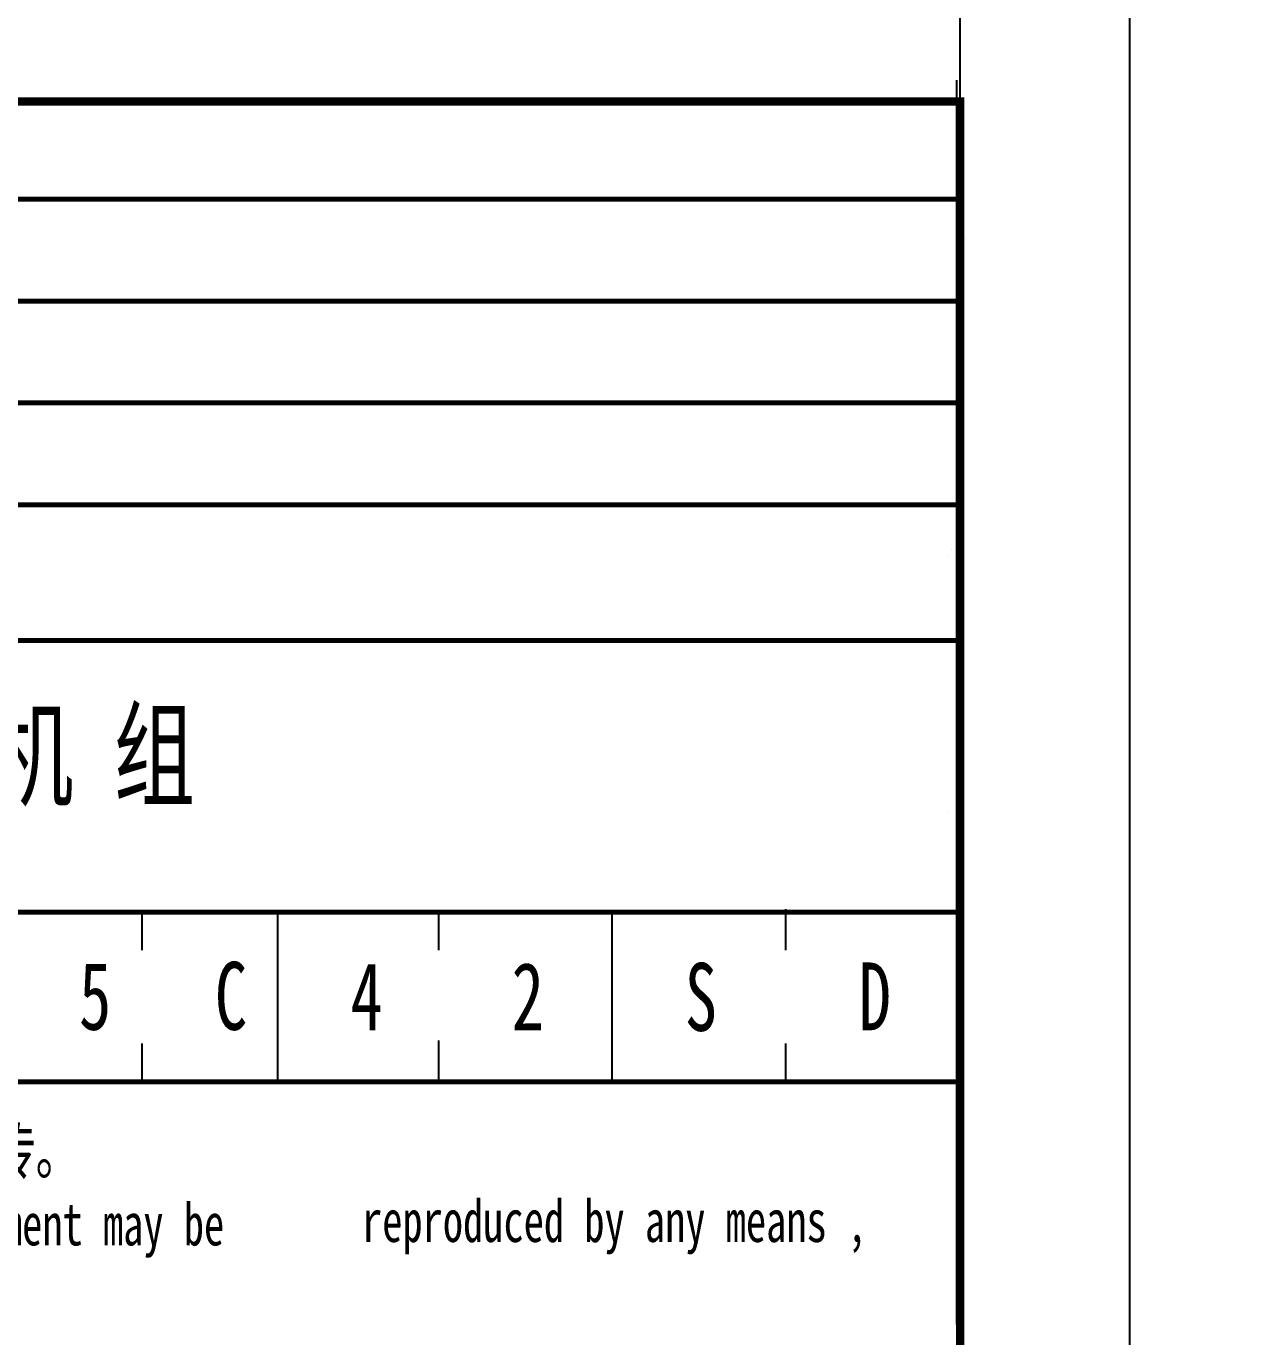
# Model space of a CAD drawing. Header units: inches. Extents: x 4934 to 41160, y 25320 to 57123.
# Drawn here: x 22683 to 26297, y 30858 to 34718 of the extents above; entities that cross this region are included whole.
import ezdxf

# ---------------------------------------------------------------- set-up
doc = ezdxf.new("R2010")
doc.units = ezdxf.units.IN
doc.header["$MEASUREMENT"] = 0
doc.layers.add('1', color=7, linetype='Continuous')
doc.layers.add('GT_1', color=7, linetype='Continuous')
doc.styles.get("Standard").update_dxf_attribs({"font": 'txt', "bigfont": 'gbcbig.shx'})
doc.styles.add('宋体', font='', dxfattribs={"width": 0.7})
doc.styles.get('宋体').set_extended_font_data('SimSun')
doc.dimstyles.new('Standard-yuanban', dxfattribs={"dimtxt": 800, "dimasz": 0.18, "dimexe": 0.18, "dimexo": 0.0625, "dimgap": 0.09, "dimtad": 0, "dimtih": 1, "dimtoh": 1, "dimdec": 4, "dimlfac": 0.02, "dimzin": 0, "dimdsep": 46, "dimtxsty": 'Standard', "dimcen": 0.09, "dimadec": 0, "dimazin": 0, "dimtfac": 1, "dimtdec": 4, "dimtofl": 0, "dimtmove": 0, "dimatfit": 3, "dimfxl": 1, "dimtolj": 1, "dimtzin": 0, "dimarcsym": 0})

# ---------------------------------------------------------------- blocks, each defined once
blk = doc.blocks.new('图签')
at = {"layer": '1'}
for p, q in [((-0.198, 59.709), (-0.198, 133.013)), ((0, 60.055), (0, 131.762)), ((-0.723, 105.013), (-0.723, 105.013)), ((-0.723, 105.013), (-0.723, 105.013)), ((-0.723, 105.013), (-0.723, 105.013)), ((-0.723, 105.013), (-0.723, 105.013)), ((-0.526, 105.359), (-0.526, 105.359)), ((-0.526, 105.359), (-0.526, 105.359)), ((-0.526, 105.359), (-0.526, 105.359)), ((-0.526, 105.359), (-0.526, 105.359)), ((-10.259, 81.763), (-10.259, 84.172)), ((-48.198, 81.763), (-48.198, 84)), ((-40.198, 74), (-40.198, 84)), ((-30.708, 81.753), (-30.708, 84)), ((-20.506, 73.94), (-20.506, 83.94)), ((-48.198, 74), (-48.198, 76.266)), ((-30.708, 74.093), (-30.708, 76.438)), ((-10.259, 74), (-10.259, 76.266)), ((-0.198, 74), (-180.198, 74))]:
    blk.add_line(p, q, dxfattribs=at)
at = {"layer": '1', "color": 7}
for p, q in [((0.338, 123.67), (0.338, 123.67)), ((0.338, 123.67), (0.338, 123.67)), ((0.338, 123.67), (0.338, 123.67)), ((0.338, 123.67), (0.338, 123.67)), ((-0.693, 89.896), (-0.693, 89.896)), ((-0.693, 89.896), (-0.693, 89.896)), ((-0.693, 89.896), (-0.693, 89.896)), ((-0.693, 89.896), (-0.693, 89.896))]:
    blk.add_line(p, q, dxfattribs=at)
at = {"layer": '1', "color": 7, "const_width": 0.5}
blk.add_lwpolyline([(-180, 0), (0, 0), (0, 131.762), (-180, 131.762)], close=True, dxfattribs=at)
at = {"layer": '1', "color": 7, "const_width": 0.3}
for points in [[(-180.198, 126), (-0.198, 126)], [(-180.198, 120), (-0.198, 120)], [(-180.198, 114), (-0.198, 114)], [(-180.198, 108), (-0.198, 108)], [(-180.198, 100), (-0.198, 100)], [(-180.198, 84), (-0.198, 84)], [(-180.198, 74), (-0.198, 74)], [(-180, 74), (0, 74)]]:
    blk.add_lwpolyline(points, dxfattribs=at)
at = {"linetype": 'Continuous', "attachment_point": 5, "style": '宋体'}
for s, width, heights, insert, char_height in [('浙 江 金 七 门 核 电 厂 1、2 号 机 组', 163.69906, [-6.648], (-89.207, 92.989), 5), ('C', 5.7748, [-4], (-42.962, 79.033), 4), ('5', 5.7748, [-4], (-50.962, 79.033), 4), ('4', 5.7748, [-4], (-34.962, 79.033), 4), ('2', 5.7748, [-4], (-25.472, 79.033), 4), ('S', 5.7748, [-4], (-15.27, 78.973), 4), ('D', 5.7748, [-4], (-5.024, 79.033), 4)]:
    blk.add_mtext_dynamic_manual_height_columns(s, width=width, gutter_width=1, heights=heights, dxfattribs=dict(at, insert=insert, char_height=char_height))
at = {"layer": '1', "color": 7, "ltscale": 0.8, "style": '宋体', "width": 0.7}
for s, height, p in [('本文件产权属中国核电工程有限公司（CNPE）所有，未经书面许可，不得以任何方式复制、传播、发表和外传。', 2.7, (-178.198, 68.56)), ('reproduced by any means , ', 2.5, (-35.239, 64.565)), ('This document is the property of China Nuclear Power Engineering CO.,LTD (CNPE) , no part of this document may be', 2.5, (-177.884, 64.365))]:
    blk.add_text(s, height=height, dxfattribs=at).set_placement(p)
blk = doc.blocks.new('*U5')
blk.add_blockref('图签', (0, 0))
blk = doc.blocks.new('*D4')
at = {"color": 0, "lineweight": -2, "transparency": 16777216}
for p, q in [((25934.5, 57108.6), (38691.2, 57108.6)), ((38691, 57108.4), (38691, 42658.7)), ((38691, 27408.7), (38691, 41858.5)), ((25934.5, 27408.6), (38691.2, 27408.6))]:
    blk.add_line(p, q, dxfattribs=at)
at = {"color": 0, "transparency": 16777216}
for points in [[(38690.9, 57108.4), (38691, 57108.4), (38691, 57108.6)], [(38690.9, 27408.7), (38691, 27408.7), (38691, 27408.6)]]:
    blk.add_solid(points, dxfattribs=at)
at = {"layer": 'Defpoints', "color": 0, "transparency": 16777216}
for p in [(25934.4, 57108.6), (38691, 57108.6), (25934.4, 27408.6)]:
    blk.add_point(p, dxfattribs=at)
at = {"color": 0, "transparency": 16777216, "insert": (38691, 42258.6), "char_height": 800, "attachment_point": 5}
blk.add_mtext('\\A1;594.0000', dxfattribs=at)

msp = doc.modelspace()

# ---------------------------------------------------------------- linework, layer by layer
at = {"layer": 'GT_1'}
msp.add_line((25934.44132, 27408.56658), (25934.44132, 57108.56658), dxfattribs=at)
at = {"layer": 'GT_1', "color": 1}
msp.add_line((25434.44132, 27908.56658), (25434.44132, 55858.56658), dxfattribs=at)

# ---------------------------------------------------------------- block references
at = {"xscale": 50, "yscale": 50, "zscale": 50}
msp.add_blockref('*U5', (25434.44132, 27908.56658), dxfattribs=at)

# ---------------------------------------------------------------- dimensions: what is measured, and where the dimension line sits
dim = msp.add_linear_dim(base=(38690.97563, 57108.56658), p1=(25934.44132, 27408.56658), p2=(25934.44132, 57108.56658), angle=90, dimstyle='Standard-yuanban')
dim.commit()
dim.dimension.update_dxf_attribs({"geometry": '*D4', "text_midpoint": (38690.97563, 42258.56658)})

doc.saveas('drawing.dxf')
